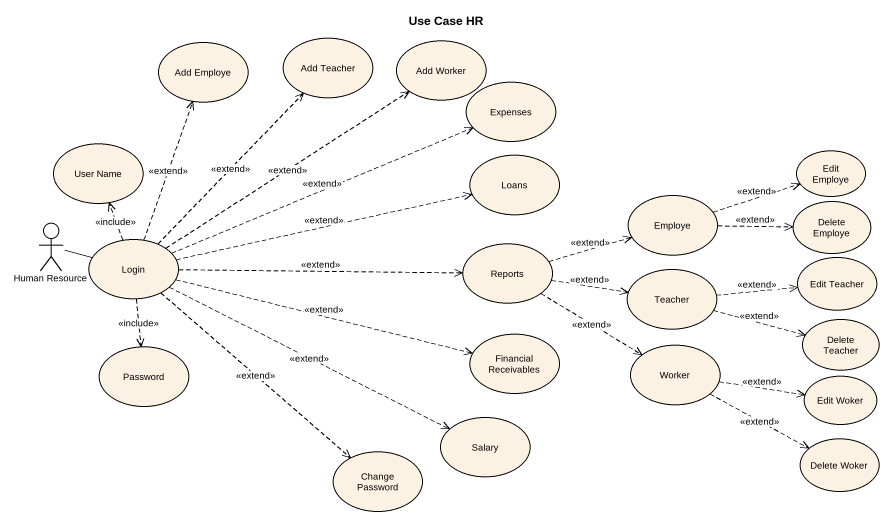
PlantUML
@startuml
title Use Case HR
usecase "Add Employe" as Add_Employe
usecase "Add Teacher" as Add_Teacher
usecase "Add Worker" as Add_Worker
usecase Expenses
usecase "User Name" as User_Name
usecase Loans
usecase "Edit Employe" as Edit_Employe
usecase Employe
actor "Human Resource" as Human_Resource
usecase "Delete Employe" as Delete_Employe
usecase Login
usecase Reports
usecase Teacher
usecase "Edit Teacher" as Edit_Teacher
usecase Password
usecase "Financial Receivables" as Financial_Receivables
usecase Worker
usecase "Delete Teacher" as Delete_Teacher
usecase "Edit Woker" as Edit_Woker
usecase Salary
usecase "Change Password" as Change_Password
usecase "Delete Woker" as Delete_Woker
Employe .right.> Edit_Employe : <<extend>>
Employe .right.> Delete_Employe : <<extend>>
Human_Resource -right- Login
Login .up.> Add_Employe : <<extend>>
Login .up.> Add_Teacher : <<extend>>
Login .up.> Add_Worker : <<extend>>
Login .right.> Expenses : <<extend>>
Login .up.> User_Name : <<include>>
Login .right.> Loans : <<extend>>
Login .right.> Reports : <<extend>>
Login ..> Password : <<include>>
Login .right.> Financial_Receivables : <<extend>>
Login .right.> Salary : <<extend>>
Login ..> Change_Password : <<extend>>
Reports .right.> Employe : <<extend>>
Reports .right.> Teacher : <<extend>>
Reports ..> Worker : <<extend>>
Teacher .right.> Edit_Teacher : <<extend>>
Teacher .right.> Delete_Teacher : <<extend>>
Worker .right.> Edit_Woker : <<extend>>
Worker .right.> Delete_Woker : <<extend>>
@enduml
